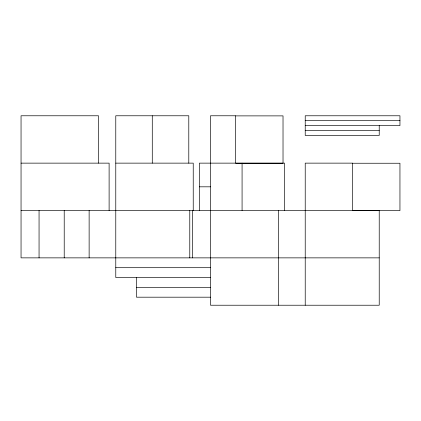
<?xml version="1.0" encoding="UTF-8"?>
<svg xmlns="http://www.w3.org/2000/svg" width="421" height="421" viewBox="0 0 421 421"><rect width="100%" height="100%" fill="white"/><g stroke="black" fill="none" stroke-linecap="round" stroke-linejoin="round"><path stroke-width="0.63" d="M235.66 115.88L283.023 115.88L283.023 163.243L235.66 163.243L235.66 115.775L210.5 115.775L210.5 305.225L379.226 305.225L379.226 210.5L21.05 210.5M305.225 120.69L399.95 120.69M305.225 125.6L399.95 125.6L399.95 115.775L305.225 115.775L305.225 135.43L379.226 135.43L379.226 125.6M305.225 130.515L379.226 130.515M21.05 163.137L109.113 163.137L109.113 210.5M115.775 163.137L193.234 163.137L193.234 210.5M352.587 163.243L399.95 163.243L399.95 210.605L352.587 210.605L352.587 163.137L305.225 163.137L305.225 305.225M199.401 186.819L210.5 186.819M379.226 257.863L21.05 257.863L21.05 115.775L98.509 115.775L98.509 163.137M115.775 267.693L210.5 267.693M210.5 277.523L115.775 277.523L115.775 115.775L188.792 115.775L188.792 163.137M136.493 287.354L210.5 287.354M210.5 297.189L136.493 297.189L136.493 277.523M284.501 210.5L284.501 163.137L199.401 163.137L199.401 210.5M278.581 210.5L278.581 305.225M242.075 163.137L242.075 210.5M192.492 210.5L192.492 257.863M189.776 210.5L189.776 257.863M152.281 115.775L152.281 163.137M89.131 210.5L89.131 257.863M64.218 210.5L64.218 257.863M39.058 210.5L39.058 257.863"/></g></svg>
